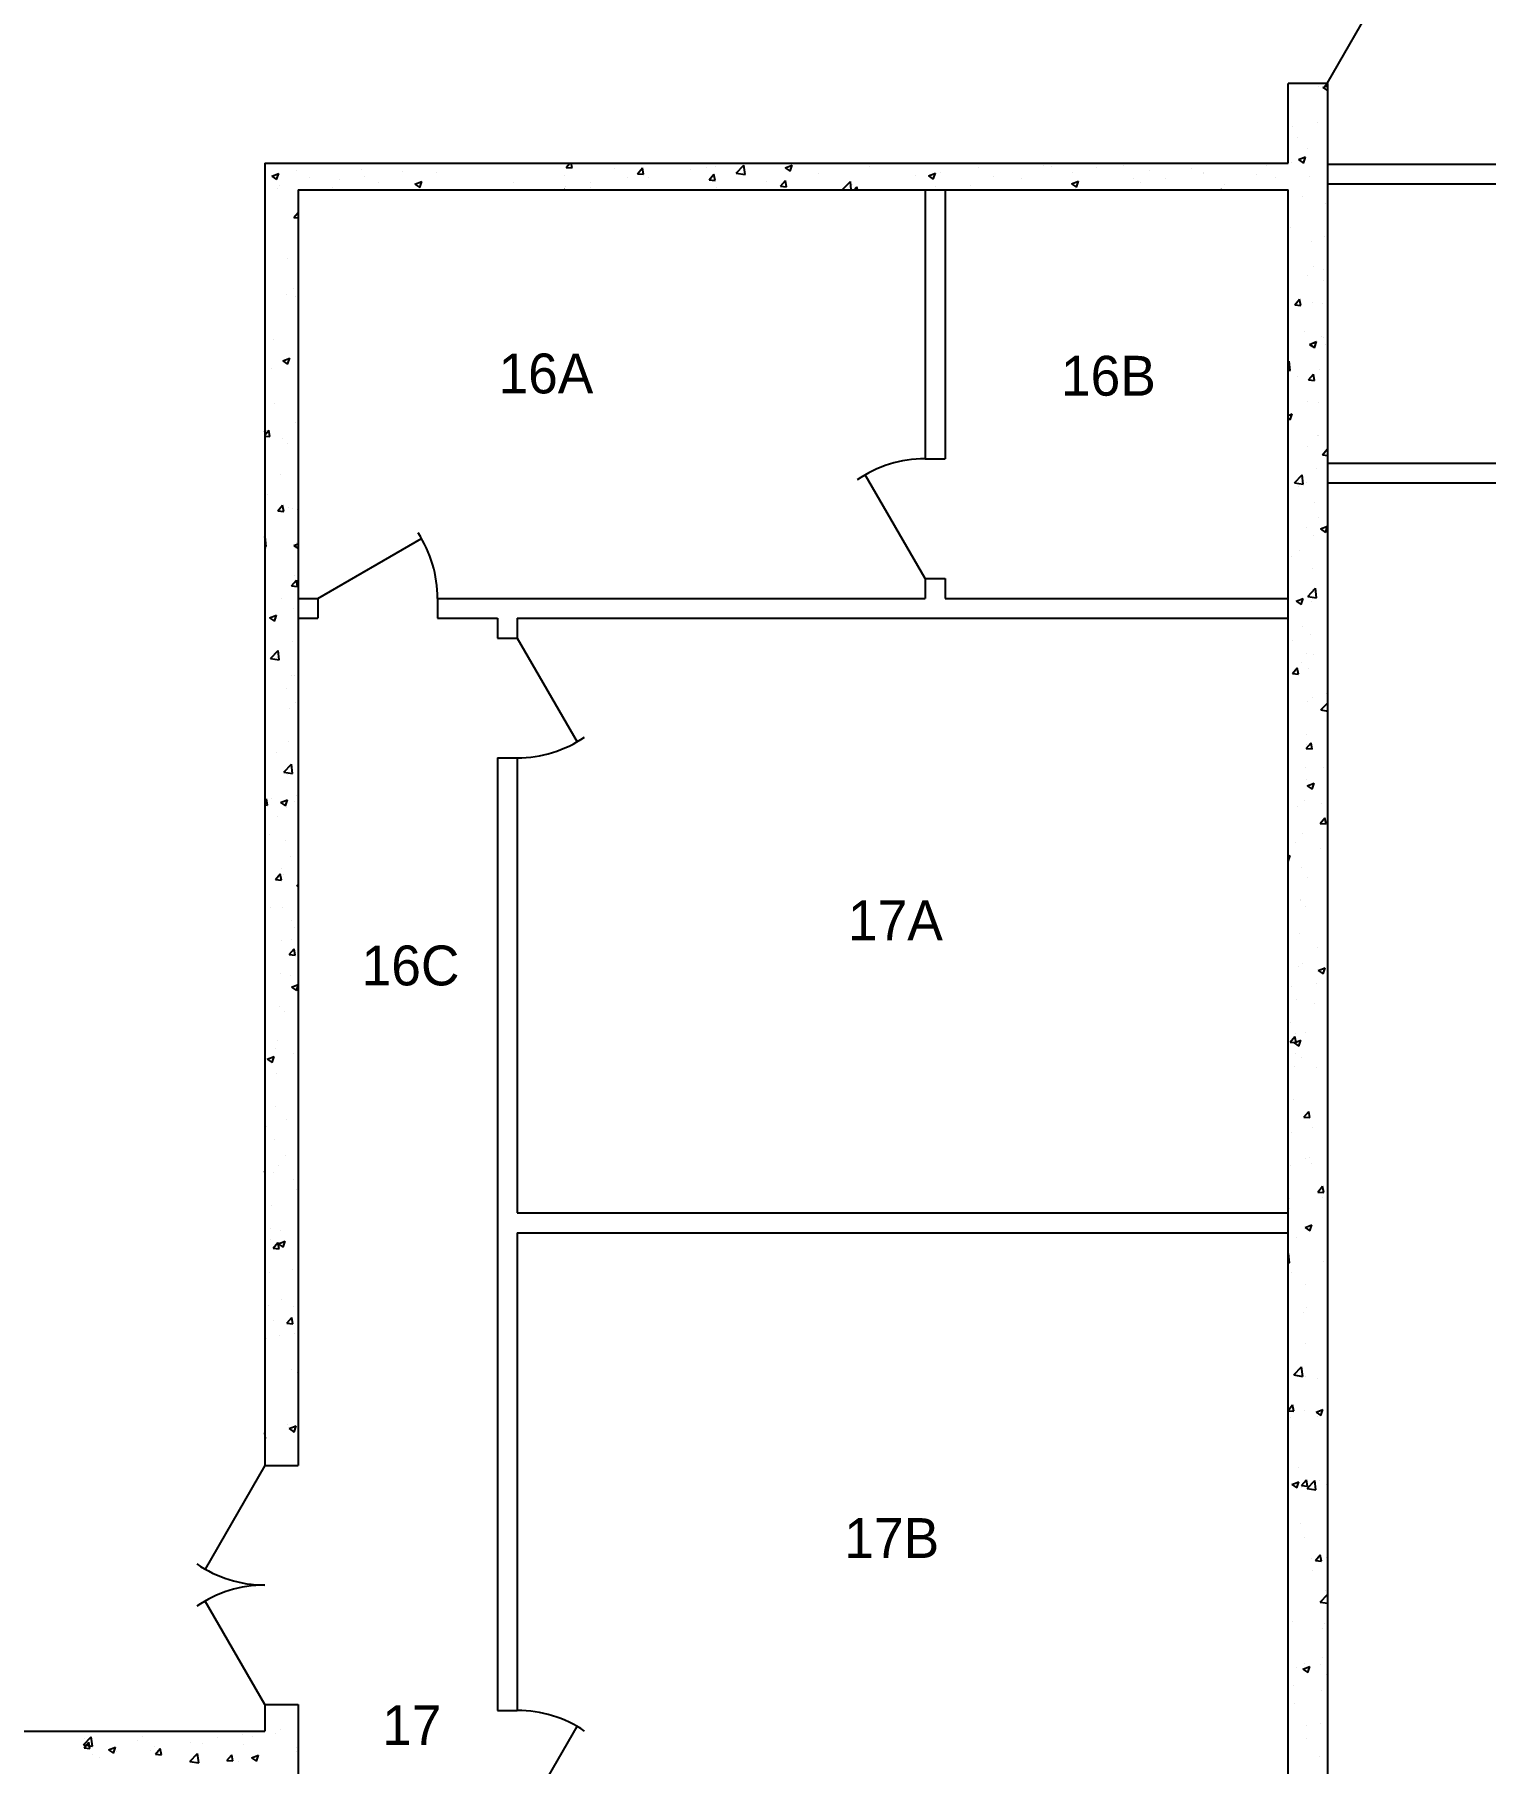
# Model space of a CAD drawing. Header units: inches. Extents: x -34849 to 37501, y -26482 to 39290.
# Drawn here: x 2417 to 2854, y 12928 to 13448 of the extents above; entities that cross this region are included whole.
import ezdxf
from ezdxf.enums import TextEntityAlignment as Align

# ---------------------------------------------------------------- set-up
doc = ezdxf.new("R2010")
doc.units = ezdxf.units.IN
doc.header["$MEASUREMENT"] = 0
for name, color, linetype in [('035$01DOOR', 150, 'Continuous'), ('035$01OFFICE', 7, 'Continuous'), ('035$01OUT', 7, 'Continuous'), ('035$01WAL', 7, 'Continuous'), ('035$04OFF', 7, 'Continuous')]:
    doc.layers.add(name, color=color, linetype=linetype)

# ---------------------------------------------------------------- blocks, each defined once
blk = doc.blocks.new('OFFICE')
at = {"color": 2, "linetype": 'Continuous'}
blk.add_attdef('OFFICE', text='', height=12, dxfattribs=at).set_placement((0, 0), align=Align.MIDDLE)

msp = doc.modelspace()

# ---------------------------------------------------------------- linework, layer by layer
at = {"layer": '035$01DOOR'}
for p, q in [((2806.17, 13433.61), (2824.17, 13464.79)), ((2685.14, 13284.61), (2667.14, 13315.79)), ((2502.38, 13278.61), (2533.55, 13296.61)), ((2562.38, 13266.61), (2580.38, 13235.43)), ((2486.38, 13017.61), (2468.38, 12986.43)), ((2486.38, 12945.61), (2468.38, 12976.79)), ((2562.38, 12907.89), (2580.38, 12939.07))]:
    msp.add_line(p, q, dxfattribs=at)
for centre, start, end in [((2685.14, 13284.61), 90, 124.6155), ((2502.38, 13278.61), 0, 33.1662), ((2562.38, 13266.61), 270, 304.226), ((2486.38, 13017.61), 235.3845, 270), ((2486.38, 12945.61), 90, 124.6155), ((2562.38, 12907.89), 55.7768, 90)]:
    msp.add_arc(centre, 36, start, end, dxfattribs=at)
at = {"layer": '035$01OUT', "linetype": 'Continuous'}
for p, q in [((2806.38, 13433.61), (2794.38, 13433.61)), ((2794.38, 13409.61), (2794.38, 13433.61)), ((2806.38, 12581.61), (2806.38, 13433.61)), ((2794.38, 12593.61), (2794.38, 13401.61))]:
    msp.add_line(p, q, dxfattribs=at)
at = {"layer": '035$01OUT'}
for p, q in [((2803.67, 13432.56), (2803.67, 13432.56)), ((2804.85, 13432.41), (2806.38, 13433)), ((2804.85, 13432.41), (2806.35, 13431.41)), ((2805.45, 13432.75), (2806.17, 13433.61)), ((2805.45, 13432.75), (2806.38, 13432.67)), ((2806.35, 13431.41), (2806.38, 13431.49)), ((2803.29, 13421.72), (2803.29, 13421.72)), ((2795.78, 13420.73), (2795.78, 13420.73)), ((2797.12, 13417.39), (2797.12, 13417.39)), ((2797.55, 13410.66), (2799.66, 13411.47)), ((2797.55, 13410.66), (2799.05, 13409.65)), ((2799.05, 13409.65), (2799.66, 13411.46)), ((2800.3, 13413.92), (2800.3, 13413.92)), ((2787.89, 13408.9), (2787.89, 13408.9)), ((2790.74, 13405.32), (2790.74, 13405.32)), ((2795.4, 13409.88), (2795.4, 13409.88)), ((2800.85, 13405.49), (2800.85, 13405.49)), ((2806.15, 13407.44), (2806.15, 13407.44)), ((2806.38, 13409.35), (2926.38, 13409.35)), ((2806.38, 13403.35), (2926.38, 13403.35)), ((2798.87, 13399.55), (2798.87, 13399.55)), ((2805.78, 13397.45), (2805.78, 13397.45)), ((2795, 13390.16), (2795, 13390.16)), ((2801.33, 13386.13), (2801.33, 13386.13)), ((2805.42, 13387.46), (2805.42, 13387.46)), ((2800.22, 13375.94), (2800.22, 13375.94)), ((2802.03, 13378.38), (2802.03, 13378.38)), ((2805.05, 13377.47), (2805.05, 13377.47)), ((2805.05, 13374.23), (2805.05, 13374.23)), ((2796.42, 13366.93), (2797.86, 13368.66)), ((2796.42, 13366.93), (2798.21, 13366.78)), ((2798.21, 13366.77), (2797.87, 13368.66)), ((2801.65, 13367.53), (2801.65, 13367.53)), ((2804.69, 13367.49), (2804.69, 13367.49)), ((2799.21, 13358.9), (2799.21, 13358.9)), ((2800.86, 13355.07), (2802.96, 13355.88)), ((2800.86, 13355.07), (2802.36, 13354.07)), ((2802.36, 13354.06), (2802.96, 13355.88)), ((2804.32, 13357.5), (2804.32, 13357.5)), ((2805.12, 13357.2), (2805.12, 13357.2)), ((2805.53, 13354.88), (2805.53, 13354.88)), ((2794.38, 13349.69), (2794.68, 13350.01)), ((2795.02, 13347.16), (2794.69, 13350.01)), ((2794.38, 13347.26), (2795.02, 13347.16)), ((2797.22, 13345.37), (2797.22, 13345.37)), ((2800.58, 13344.37), (2802.03, 13346.09)), ((2800.58, 13344.37), (2802.37, 13344.21)), ((2802.38, 13344.21), (2802.03, 13346.09)), ((2803.96, 13347.51), (2803.96, 13347.51)), ((2800.13, 13337.95), (2800.13, 13337.95)), ((2794.38, 13333.63), (2795.66, 13334.12)), ((2794.38, 13332.77), (2795.06, 13332.31)), ((2795.06, 13332.31), (2795.67, 13334.12)), ((2803.59, 13337.53), (2803.59, 13337.53)), ((2803.23, 13327.54), (2803.23, 13327.54)), ((2803.41, 13327.65), (2803.41, 13327.65)), ((2800.39, 13324.19), (2800.39, 13324.19)), ((2804.74, 13321.8), (2806.19, 13323.53)), ((2806.38, 13322.52), (2806.19, 13323.52)), ((2802.86, 13317.55), (2802.86, 13317.55)), ((2804.74, 13321.8), (2806.38, 13321.66)), ((2806.38, 13319.35), (3082.38, 13319.35)), ((2796.33, 13313.39), (2798.66, 13315.82)), ((2796.33, 13313.39), (2798.99, 13312.97)), ((2797.44, 13312.4), (2797.44, 13312.4)), ((2798.99, 13312.97), (2798.66, 13315.82)), ((2800, 13313.35), (2800, 13313.35)), ((2806.38, 13313.35), (3090.38, 13313.35)), ((2802.5, 13307.57), (2802.5, 13307.57)), ((2803.47, 13303.01), (2803.47, 13303.01)), ((2800.04, 13299.96), (2800.04, 13299.96)), ((2802.13, 13297.58), (2802.13, 13297.58)), ((2804.17, 13299.49), (2806.27, 13300.29)), ((2804.17, 13299.49), (2805.66, 13298.48)), ((2805.66, 13298.48), (2806.27, 13300.29)), ((2795.58, 13291.18), (2795.58, 13291.18)), ((2797.93, 13293.04), (2797.93, 13293.04)), ((2801.77, 13287.59), (2801.77, 13287.59)), ((2800.3, 13279.2), (2802.64, 13281.63)), ((2801.65, 13281.14), (2801.65, 13281.14)), ((2802.97, 13278.78), (2802.64, 13281.63)), ((2796.87, 13277.73), (2798.97, 13278.54)), ((2796.87, 13277.73), (2798.36, 13276.72)), ((2798.36, 13276.72), (2798.97, 13278.53)), ((2800.3, 13279.2), (2802.97, 13278.78)), ((2801.41, 13277.61), (2801.41, 13277.61)), ((2798.74, 13270.01), (2798.74, 13270.01)), ((2806.25, 13271), (2806.25, 13271)), ((2795.81, 13265.81), (2795.81, 13265.81)), ((2801.04, 13267.62), (2801.04, 13267.62)), ((2799.95, 13261.97), (2799.95, 13261.97)), ((2802.13, 13261.78), (2802.13, 13261.78)), ((2795.71, 13255.99), (2797.16, 13257.71)), ((2795.71, 13255.99), (2797.51, 13255.83)), ((2797.51, 13255.83), (2797.16, 13257.71)), ((2798.36, 13259.17), (2798.36, 13259.17)), ((2800.68, 13257.63), (2800.68, 13257.63)), ((2805.85, 13249.89), (2805.85, 13249.89)), ((2800.31, 13247.65), (2800.31, 13247.65)), ((2801.83, 13248.83), (2801.83, 13248.83)), ((2804.28, 13245.01), (2806.38, 13247.19)), ((2804.28, 13245.01), (2806.38, 13244.68)), ((2799.88, 13233.42), (2801.32, 13235.15)), ((2799.95, 13237.66), (2799.95, 13237.66)), ((2800.01, 13234.56), (2800.01, 13234.56)), ((2801.67, 13233.26), (2801.32, 13235.14)), ((2799.88, 13233.42), (2801.67, 13233.27)), ((2806.33, 13230.53), (2806.33, 13230.53)), ((2799.58, 13227.67), (2799.58, 13227.67)), ((2799.86, 13223.98), (2799.86, 13223.98)), ((2804.99, 13227.66), (2804.99, 13227.66)), ((2800.18, 13222.14), (2802.28, 13222.95)), ((2800.18, 13222.14), (2801.67, 13221.14)), ((2801.67, 13221.13), (2802.28, 13222.95)), ((2797.1, 13215.83), (2797.1, 13215.83)), ((2799.22, 13217.69), (2799.22, 13217.69)), ((2804.61, 13216.82), (2804.61, 13216.82)), ((2798.85, 13207.7), (2798.85, 13207.7)), ((2804.04, 13210.86), (2805.48, 13212.58)), ((2804.04, 13210.86), (2805.83, 13210.7)), ((2805.83, 13210.7), (2805.49, 13212.58)), ((2796.72, 13204.99), (2796.72, 13204.99)), ((2804.21, 13203.3), (2804.21, 13203.3)), ((2794.38, 13200.96), (2794.98, 13201.2)), ((2794.38, 13199.38), (2794.98, 13201.19)), ((2794.52, 13199.95), (2794.52, 13199.95)), ((2798.49, 13197.71), (2798.49, 13197.71)), ((2800.19, 13194.65), (2800.19, 13194.65)), ((2798.12, 13187.73), (2798.12, 13187.73)), ((2798.24, 13188.05), (2798.24, 13188.05)), ((2799.77, 13185.99), (2799.77, 13185.99)), ((2797.76, 13177.74), (2797.76, 13177.74)), ((2803.35, 13173.48), (2803.35, 13173.48)), ((2797.39, 13167.75), (2797.39, 13167.75)), ((2798.73, 13168.69), (2798.73, 13168.69)), ((2803.49, 13166.56), (2805.59, 13167.36)), ((2803.49, 13166.56), (2804.98, 13165.55)), ((2804.98, 13165.55), (2805.59, 13167.36)), ((2795.46, 13161.65), (2795.46, 13161.65)), ((2802.97, 13162.64), (2802.97, 13162.64)), ((2797.03, 13157.76), (2797.03, 13157.76)), ((2802.45, 13156.8), (2802.45, 13156.8)), ((2795.08, 13150.8), (2795.08, 13150.8)), ((2795.01, 13145.04), (2796.45, 13146.77)), ((2795.01, 13145.04), (2796.8, 13144.88)), ((2796.19, 13144.8), (2798.29, 13145.61)), ((2796.8, 13144.88), (2796.46, 13146.76)), ((2796.66, 13147.78), (2796.66, 13147.78)), ((2797.68, 13143.79), (2798.29, 13145.61)), ((2799.69, 13148), (2799.69, 13148)), ((2796.19, 13144.8), (2797.68, 13143.79)), ((2796.61, 13141.47), (2796.61, 13141.47)), ((2798.55, 13140.47), (2798.55, 13140.47)), ((2796.3, 13137.79), (2796.3, 13137.79)), ((2802.93, 13137.44), (2802.93, 13137.44)), ((2795.93, 13127.8), (2795.93, 13127.8)), ((2799.17, 13122.48), (2800.62, 13124.2)), ((2800.96, 13122.32), (2800.62, 13124.2)), ((2799.17, 13122.48), (2800.96, 13122.32)), ((2801.71, 13119.3), (2801.71, 13119.3)), ((2795.57, 13117.82), (2795.57, 13117.82)), ((2799.6, 13110.01), (2799.6, 13110.01)), ((2800.81, 13110.21), (2800.81, 13110.21)), ((2795.2, 13107.83), (2795.2, 13107.83)), ((2801.33, 13108.45), (2801.33, 13108.45)), ((2803.33, 13099.91), (2804.78, 13101.63)), ((2803.33, 13099.91), (2805.13, 13099.75)), ((2805.13, 13099.75), (2804.78, 13101.63)), ((2794.84, 13097.84), (2794.84, 13097.84)), ((2794.84, 13094.96), (2794.84, 13094.96)), ((2804.8, 13098.12), (2804.8, 13098.12)), ((2794.47, 13087.86), (2794.47, 13087.86)), ((2799.5, 13089.21), (2801.6, 13090.02)), ((2799.5, 13089.21), (2800.99, 13088.21)), ((2800.99, 13088.2), (2801.6, 13090.02)), ((2796.91, 13086.28), (2796.91, 13086.28)), ((2794.38, 13081.35), (2794.49, 13081.46)), ((2794.38, 13078.68), (2794.82, 13078.61)), ((2794.82, 13078.61), (2794.49, 13081.46)), ((2805.02, 13078.96), (2805.02, 13078.96)), ((2795.33, 13075.6), (2795.33, 13075.6)), ((2799.51, 13072.03), (2799.51, 13072.03)), ((2799.05, 13063.71), (2799.05, 13063.71)), ((2800.07, 13065.11), (2800.07, 13065.11)), ((2799.69, 13054.27), (2799.69, 13054.27)), ((2796.13, 13044.84), (2798.46, 13047.27)), ((2798.8, 13044.42), (2798.46, 13047.27)), ((2796.13, 13044.84), (2798.79, 13044.43)), ((2799.53, 13044.35), (2799.53, 13044.35)), ((2803.16, 13043.93), (2803.16, 13043.93)), ((2794.38, 13034.18), (2795.75, 13035.82)), ((2796.1, 13033.94), (2795.75, 13035.82)), ((2794.38, 13034.09), (2796.1, 13033.94)), ((2795.27, 13032.1), (2795.27, 13032.1)), ((2799.42, 13034.04), (2799.42, 13034.04)), ((2802.81, 13033.63), (2804.91, 13034.43)), ((2802.81, 13033.63), (2804.3, 13032.62)), ((2803.25, 13032.45), (2803.25, 13032.45)), ((2804.3, 13032.62), (2804.91, 13034.43)), ((2806.32, 13022.76), (2806.32, 13022.76)), ((2797.41, 13017.12), (2797.41, 13017.12)), ((2795.51, 13011.87), (2797.61, 13012.68)), ((2795.51, 13011.87), (2797, 13010.86)), ((2797, 13010.86), (2797.61, 13012.68)), ((2798.43, 13010.93), (2798.43, 13010.93)), ((2798.47, 13011.53), (2799.91, 13013.25)), ((2798.47, 13011.53), (2800.26, 13011.37)), ((2800.26, 13011.37), (2799.91, 13013.25)), ((2800.1, 13010.65), (2802.44, 13013.09)), ((2800.1, 13010.65), (2802.77, 13010.24)), ((2802.77, 13010.23), (2802.44, 13013.08)), ((2803.73, 13013.09), (2803.73, 13013.09)), ((2805.94, 13011.92), (2805.94, 13011.92)), ((2798.05, 13000.09), (2798.05, 13000.09)), ((2806.34, 12999.9), (2806.34, 12999.9)), ((2799.33, 12996.05), (2799.33, 12996.05)), ((2801.52, 12989.75), (2801.52, 12989.75)), ((2802.63, 12988.96), (2804.07, 12990.69)), ((2802.63, 12988.96), (2804.42, 12988.81)), ((2804.42, 12988.8), (2804.08, 12990.68)), ((2805.98, 12989.91), (2805.98, 12989.91)), ((2801.61, 12985.87), (2801.61, 12985.87)), ((2804.08, 12976.46), (2806.38, 12978.85)), ((2805.61, 12979.92), (2805.61, 12979.92)), ((2804.08, 12976.46), (2806.38, 12976.11)), ((2806.11, 12978.04), (2806.38, 12978.14)), ((2806.11, 12978.04), (2806.38, 12977.86)), ((2795.64, 12970.62), (2795.64, 12970.62)), ((2804.68, 12968.58), (2804.68, 12968.58)), ((2805.25, 12969.94), (2805.25, 12969.94)), ((2799.24, 12958.06), (2799.24, 12958.06)), ((2804.3, 12957.74), (2804.3, 12957.74)), ((2804.88, 12959.95), (2804.88, 12959.95)), ((2796.79, 12956.75), (2796.79, 12956.75)), ((2798.81, 12956.28), (2800.91, 12957.09)), ((2798.81, 12956.28), (2800.31, 12955.28)), ((2800.31, 12955.27), (2800.92, 12957.09)), ((2805.82, 12954.61), (2805.82, 12954.61)), ((2796.13, 12951.26), (2796.13, 12951.26)), ((2804.52, 12949.96), (2804.52, 12949.96)), ((2796.4, 12945.9), (2796.4, 12945.9)), ((2799.85, 12939.36), (2799.85, 12939.36)), ((2804.16, 12939.98), (2804.16, 12939.98)), ((2799.87, 12935.57), (2799.87, 12935.57)), ((2803.79, 12929.99), (2803.79, 12929.99))]:
    msp.add_line(p, q, dxfattribs=at)
at = {"layer": '035$01WAL', "linetype": 'Continuous'}
for p, q in [((2486.38, 13409.61), (2486.38, 13017.61)), ((2486.38, 13409.61), (2794.38, 13409.61)), ((2496.38, 13401.61), (2496.38, 13017.61)), ((2496.38, 13401.61), (2794.38, 13401.61)), ((2486.38, 13017.61), (2496.38, 13017.61)), ((2486.38, 12945.61), (2486.38, 12937.61)), ((2486.38, 12945.61), (2496.38, 12945.61)), ((2496.38, 12945.61), (2496.38, 12593.61)), ((2281.85, 12937.61), (2486.38, 12937.61))]:
    msp.add_line(p, q, dxfattribs=at)
at = {"layer": '035$01WAL'}
for p, q in [((2488.46, 13405.72), (2490.56, 13406.53)), ((2488.46, 13405.72), (2489.95, 13404.72)), ((2489.95, 13404.72), (2490.56, 13406.53)), ((2495.78, 13407.45), (2495.78, 13407.45)), ((2499.79, 13405.33), (2499.79, 13405.33)), ((2515.38, 13407.58), (2515.38, 13407.58)), ((2516.52, 13405.55), (2516.52, 13405.55)), ((2527.88, 13407.05), (2527.88, 13407.05)), ((2537.96, 13406.87), (2537.96, 13406.87)), ((2546.83, 13409.54), (2546.83, 13409.54)), ((2576.55, 13405.98), (2576.55, 13405.98)), ((2577.08, 13408.33), (2578.16, 13409.61)), ((2577.08, 13408.33), (2578.87, 13408.17)), ((2578.87, 13408.17), (2578.61, 13409.61)), ((2591.71, 13407.91), (2591.71, 13407.91)), ((2598.6, 13406.44), (2600.04, 13408.17)), ((2598.6, 13406.44), (2600.39, 13406.29)), ((2600.39, 13406.28), (2600.04, 13408.16)), ((2601.35, 13409.61), (2601.38, 13409.59)), ((2601.39, 13409.59), (2601.39, 13409.61)), ((2601.9, 13405.38), (2601.9, 13405.38)), ((2614.58, 13407.67), (2614.58, 13407.67)), ((2619.4, 13408.38), (2619.4, 13408.38)), ((2620.11, 13404.56), (2621.56, 13406.28)), ((2621.91, 13404.4), (2621.56, 13406.28)), ((2622.09, 13408.65), (2622.09, 13408.65)), ((2628.28, 13406.59), (2630.62, 13409.03)), ((2628.28, 13406.59), (2630.95, 13406.18)), ((2630.95, 13406.18), (2630.62, 13409.03)), ((2643.01, 13408.19), (2645.11, 13409)), ((2643.01, 13408.19), (2644.5, 13407.19)), ((2644.5, 13407.18), (2645.11, 13409)), ((2653.06, 13406.45), (2653.06, 13406.45)), ((2668.46, 13408.56), (2668.46, 13408.56)), ((2682.32, 13405.79), (2682.32, 13405.79)), ((2686.12, 13405.79), (2688.22, 13406.6)), ((2686.12, 13405.79), (2687.61, 13404.78)), ((2687.61, 13404.78), (2688.22, 13406.59)), ((2689.83, 13406.78), (2689.83, 13406.78)), ((2701.19, 13408.28), (2701.19, 13408.28)), ((2704.76, 13409.55), (2704.76, 13409.55)), ((2705.64, 13405.5), (2705.64, 13405.5)), ((2720.77, 13408.87), (2720.77, 13408.87)), ((2723.13, 13408.5), (2723.13, 13408.5)), ((2729.39, 13406.78), (2729.39, 13406.78)), ((2736.79, 13408.2), (2736.79, 13408.2)), ((2744.97, 13409.03), (2744.97, 13409.03)), ((2752.8, 13407.52), (2752.8, 13407.52)), ((2765.31, 13407.92), (2765.31, 13407.92)), ((2768.82, 13406.84), (2768.82, 13406.84)), ((2768.94, 13406.4), (2768.94, 13406.4)), ((2784.83, 13406.17), (2784.83, 13406.17)), ((2490.07, 13402.07), (2490.07, 13402.07)), ((2490.72, 13403.02), (2490.72, 13403.02)), ((2506.74, 13402.34), (2506.74, 13402.34)), ((2509.01, 13404.56), (2509.01, 13404.56)), ((2520.46, 13403.86), (2520.46, 13403.86)), ((2522.75, 13401.66), (2522.75, 13401.66)), ((2531.57, 13403.32), (2533.67, 13404.13)), ((2531.57, 13403.32), (2533.06, 13402.32)), ((2533.07, 13402.31), (2533.67, 13404.13)), ((2545.57, 13401.62), (2545.57, 13401.62)), ((2561.15, 13403.87), (2561.15, 13403.87)), ((2576.49, 13401.61), (2576.79, 13401.73)), ((2576.75, 13401.61), (2576.79, 13401.72)), ((2576.76, 13402.69), (2576.76, 13402.69)), ((2584.27, 13403.68), (2584.27, 13403.68)), ((2584.41, 13402.37), (2584.41, 13402.37)), ((2595.63, 13405.17), (2595.63, 13405.17)), ((2620.11, 13404.56), (2621.91, 13404.4)), ((2622.33, 13402.28), (2622.33, 13402.28)), ((2637.48, 13404.2), (2637.48, 13404.2)), ((2641.63, 13402.68), (2643.08, 13404.4)), ((2641.63, 13402.68), (2643.42, 13402.52)), ((2643.43, 13402.52), (2643.08, 13404.4)), ((2652.01, 13401.8), (2652.01, 13401.8)), ((2660.3, 13401.63), (2662.64, 13404.06)), ((2660.3, 13401.63), (2660.4, 13401.61)), ((2662.92, 13401.61), (2662.64, 13404.06)), ((2663.38, 13403.3), (2663.38, 13403.3)), ((2663.83, 13401.61), (2664.6, 13402.52)), ((2664.76, 13401.61), (2664.6, 13402.52)), ((2685.14, 13401.61), (2685.14, 13320.61)), ((2688.14, 13402.49), (2688.14, 13402.49)), ((2691.14, 13401.61), (2691.14, 13320.61)), ((2698.83, 13402.75), (2698.83, 13402.75)), ((2714.24, 13404.86), (2714.24, 13404.86)), ((2729.23, 13403.39), (2731.33, 13404.19)), ((2729.23, 13403.39), (2730.73, 13402.38)), ((2730.32, 13401.91), (2730.32, 13401.91)), ((2730.73, 13402.38), (2731.34, 13404.19)), ((2747.82, 13404.91), (2747.82, 13404.91)), ((2750.07, 13403.92), (2750.07, 13403.92)), ((2757.58, 13404.91), (2757.58, 13404.91)), ((2773.98, 13401.61), (2774.45, 13401.79)), ((2774.39, 13401.61), (2774.45, 13401.79)), ((2775.16, 13403.07), (2775.16, 13403.07)), ((2495.17, 13393.29), (2496.38, 13394.73)), ((2495.17, 13393.29), (2496.38, 13393.18)), ((2493.23, 13380.9), (2493.23, 13380.9)), ((2492.85, 13370.05), (2492.85, 13370.05)), ((2494.93, 13371.76), (2494.93, 13371.76)), ((2495.69, 13369.46), (2495.69, 13369.46)), ((2496.32, 13359.72), (2496.32, 13359.72)), ((2488.96, 13356.51), (2488.96, 13356.51)), ((2491.77, 13350.14), (2493.87, 13350.94)), ((2491.77, 13350.14), (2493.26, 13349.13)), ((2493.26, 13349.13), (2493.87, 13350.94)), ((2488.42, 13347.88), (2488.42, 13347.88)), ((2489.44, 13337.15), (2489.44, 13337.15)), ((2486.38, 13327.76), (2487.59, 13329.2)), ((2486.38, 13328.61), (2486.57, 13329.19)), ((2486.38, 13329.11), (2486.57, 13329.19)), ((2486.38, 13327.45), (2487.93, 13327.32)), ((2487.93, 13327.32), (2487.59, 13329.2)), ((2495.6, 13331.47), (2495.6, 13331.47)), ((2491.59, 13326.71), (2491.59, 13326.71)), ((2493.16, 13325.26), (2493.16, 13325.26)), ((2685.14, 13320.61), (2691.14, 13320.61)), ((2491.2, 13315.87), (2491.2, 13315.87)), ((2487.32, 13309.93), (2487.32, 13309.93)), ((2490.3, 13304.91), (2491.75, 13306.63)), ((2492.1, 13304.75), (2491.75, 13306.63)), ((2490.3, 13304.91), (2492.09, 13304.75)), ((2493.65, 13305.9), (2493.65, 13305.9)), ((2494.67, 13305.53), (2494.67, 13305.53)), ((2496.15, 13305.46), (2496.15, 13305.46)), ((2486.38, 13297.03), (2486.44, 13297.1)), ((2486.78, 13294.25), (2486.45, 13297.1)), ((2486.38, 13294.31), (2486.78, 13294.25)), ((2486.78, 13293.7), (2486.78, 13293.7)), ((2495.07, 13294.55), (2496.38, 13295.05)), ((2495.07, 13294.55), (2496.38, 13293.67)), ((2495.51, 13293.48), (2495.51, 13293.48)), ((2495.78, 13295.47), (2495.78, 13295.47)), ((2494.46, 13282.34), (2495.91, 13284.07)), ((2494.46, 13282.34), (2496.26, 13282.19)), ((2495.42, 13285.49), (2495.42, 13285.49)), ((2496.26, 13282.18), (2495.91, 13284.07)), ((2685.14, 13284.61), (2685.14, 13278.61)), ((2685.14, 13284.61), (2691.14, 13284.61)), ((2691.14, 13284.61), (2691.14, 13278.61)), ((2491.53, 13278.67), (2491.53, 13278.67)), ((2495.05, 13275.5), (2495.05, 13275.5)), ((2496.38, 13278.61), (2502.38, 13278.61)), ((2502.38, 13278.61), (2502.38, 13272.61)), ((2538.38, 13278.61), (2685.14, 13278.61)), ((2538.38, 13278.61), (2538.38, 13272.61)), ((2691.14, 13278.61), (2794.38, 13278.61)), ((2487.78, 13272.79), (2489.88, 13273.6)), ((2487.78, 13272.79), (2489.27, 13271.79)), ((2489.27, 13271.79), (2489.88, 13273.6)), ((2489.94, 13272.53), (2489.94, 13272.53)), ((2496.38, 13272.61), (2502.38, 13272.61)), ((2538.38, 13272.61), (2556.38, 13272.61)), ((2556.38, 13272.61), (2556.38, 13266.61)), ((2562.38, 13272.61), (2794.38, 13272.61)), ((2562.38, 13272.61), (2562.38, 13266.61)), ((2494.69, 13265.51), (2494.69, 13265.51)), ((2556.38, 13266.61), (2562.38, 13266.61)), ((2488.08, 13260.48), (2490.42, 13262.91)), ((2488.08, 13260.48), (2490.75, 13260.06)), ((2489.56, 13261.69), (2489.56, 13261.69)), ((2490.75, 13260.06), (2490.42, 13262.91)), ((2494.32, 13255.53), (2494.32, 13255.53)), ((2495.43, 13255.49), (2495.43, 13255.49)), ((2493.03, 13251.35), (2493.03, 13251.35)), ((2493.96, 13245.54), (2493.96, 13245.54)), ((2495.73, 13247.41), (2495.73, 13247.41)), ((2493.59, 13235.55), (2493.59, 13235.55)), ((2489.76, 13232.17), (2489.76, 13232.17)), ((2492.06, 13226.29), (2494.4, 13228.72)), ((2494.73, 13225.87), (2494.4, 13228.72)), ((2496.2, 13230.18), (2496.2, 13230.18)), ((2556.38, 13230.61), (2556.38, 12943.89)), ((2556.38, 13230.61), (2562.38, 13230.61)), ((2562.38, 13230.61), (2562.38, 13093.61)), ((2492.06, 13226.29), (2494.73, 13225.87)), ((2493.23, 13225.57), (2493.23, 13225.57)), ((2486.38, 13217.65), (2486.88, 13218.25)), ((2487.23, 13216.37), (2486.88, 13218.25)), ((2488.3, 13218.35), (2488.3, 13218.35)), ((2491.08, 13217.21), (2493.18, 13218.01)), ((2492.58, 13216.2), (2493.18, 13218.01)), ((2495.81, 13219.34), (2495.81, 13219.34)), ((2486.38, 13216.45), (2487.23, 13216.37)), ((2490.25, 13212.81), (2490.25, 13212.81)), ((2491.08, 13217.21), (2492.58, 13216.2)), ((2492.86, 13215.58), (2492.86, 13215.58)), ((2495.34, 13217.5), (2495.34, 13217.5)), ((2487.92, 13207.5), (2487.92, 13207.5)), ((2492.5, 13205.59), (2492.5, 13205.59)), ((2491.39, 13197.17), (2491.39, 13197.17)), ((2493.97, 13200.91), (2493.97, 13200.91)), ((2489.6, 13193.96), (2491.04, 13195.69)), ((2489.6, 13193.96), (2491.39, 13193.81)), ((2491.39, 13193.8), (2491.04, 13195.68)), ((2492.13, 13195.6), (2492.13, 13195.6)), ((2496.04, 13192.1), (2496.38, 13192.45)), ((2496.04, 13192.1), (2496.38, 13192.05)), ((2488.12, 13185.58), (2488.12, 13185.58)), ((2491.77, 13185.62), (2491.77, 13185.62)), ((2494.45, 13181.55), (2494.45, 13181.55)), ((2495.25, 13179.51), (2495.25, 13179.51)), ((2491.4, 13175.63), (2491.4, 13175.63)), ((2493.76, 13171.4), (2495.21, 13173.12)), ((2493.76, 13171.4), (2495.55, 13171.24)), ((2494.55, 13176), (2494.55, 13176)), ((2495.55, 13171.24), (2495.21, 13173.12)), ((2486.66, 13164.17), (2486.66, 13164.17)), ((2491.04, 13165.64), (2491.04, 13165.64)), ((2494.17, 13165.15), (2494.17, 13165.15)), ((2494.39, 13161.62), (2496.38, 13162.38)), ((2494.39, 13161.62), (2495.88, 13160.61)), ((2495.88, 13160.61), (2496.38, 13162.07)), ((2490.67, 13155.66), (2490.67, 13155.66)), ((2492.33, 13154.32), (2492.33, 13154.32)), ((2490.31, 13145.67), (2490.31, 13145.67)), ((2487.09, 13139.87), (2489.19, 13140.67)), ((2487.09, 13139.87), (2488.58, 13138.86)), ((2488.59, 13138.86), (2489.19, 13140.67)), ((2489.75, 13142.99), (2489.75, 13142.99)), ((2495.16, 13141.53), (2495.16, 13141.53)), ((2489.95, 13135.68), (2489.95, 13135.68)), ((2489.58, 13125.7), (2489.58, 13125.7)), ((2486.84, 13119.72), (2486.84, 13119.72)), ((2492.91, 13121.82), (2492.91, 13121.82)), ((2496.31, 13121.44), (2496.31, 13121.44)), ((2489.22, 13115.71), (2489.22, 13115.71)), ((2492.53, 13110.97), (2492.53, 13110.97)), ((2486.52, 13105.42), (2486.38, 13106.22)), ((2486.38, 13105.44), (2486.52, 13105.43)), ((2488.85, 13105.72), (2488.85, 13105.72)), ((2490.56, 13107.82), (2490.56, 13107.82)), ((2495.07, 13103.54), (2495.07, 13103.54)), ((2496, 13100.63), (2496, 13100.63)), ((2488.49, 13095.74), (2488.49, 13095.74)), ((2562.38, 13093.61), (2794.38, 13093.61)), ((2488.11, 13088.8), (2488.11, 13088.8)), ((2491.05, 13088.46), (2491.05, 13088.46)), ((2488.12, 13085.75), (2488.12, 13085.75)), ((2488.89, 13083.02), (2490.34, 13084.74)), ((2488.89, 13083.02), (2490.68, 13082.86)), ((2490.69, 13082.86), (2490.34, 13084.74)), ((2490.4, 13084.28), (2492.5, 13085.08)), ((2490.4, 13084.28), (2491.89, 13083.27)), ((2491.89, 13083.27), (2492.5, 13085.08)), ((2496.22, 13083.45), (2496.22, 13083.45)), ((2562.38, 13087.61), (2794.38, 13087.61)), ((2562.38, 13087.61), (2562.38, 12943.89)), ((2487.76, 13075.76), (2487.76, 13075.76)), ((2494.77, 13076.56), (2494.77, 13076.56)), ((2491.27, 13067.63), (2491.27, 13067.63)), ((2487.39, 13065.78), (2487.39, 13065.78)), ((2493.05, 13060.45), (2494.5, 13062.17)), ((2494.85, 13060.29), (2494.5, 13062.17)), ((2494.98, 13065.55), (2494.98, 13065.55)), ((2488.93, 13061.23), (2488.93, 13061.23)), ((2490.89, 13056.79), (2490.89, 13056.79)), ((2493.05, 13060.45), (2494.85, 13060.29)), ((2495.25, 13057.2), (2495.25, 13057.2)), ((2487.03, 13055.79), (2487.03, 13055.79)), ((2494.36, 13046.45), (2494.36, 13046.45)), ((2486.66, 13045.8), (2486.66, 13045.8)), ((2496.13, 13045.46), (2496.13, 13045.46)), ((2486.47, 13034.62), (2486.47, 13034.62)), ((2486.58, 13025.7), (2486.38, 13027.45)), ((2486.38, 13025.73), (2486.58, 13025.7)), ((2493.13, 13029.98), (2493.13, 13029.98)), ((2493.71, 13028.69), (2495.81, 13029.5)), ((2493.71, 13028.69), (2495.2, 13027.68)), ((2494.9, 13027.56), (2494.9, 13027.56)), ((2495.2, 13027.68), (2495.81, 13029.49)), ((2556.38, 12943.89), (2562.38, 12943.89)), ((2473.71, 12937.56), (2473.71, 12937.56)), ((2489.73, 12936.89), (2489.73, 12936.89)), ((2491.07, 12938.09), (2491.07, 12938.09)), ((2431.81, 12933.48), (2434.14, 12935.92)), ((2431.81, 12933.48), (2434.48, 12933.07)), ((2431.92, 12932.98), (2431.92, 12932.98)), ((2431.96, 12932.59), (2433.4, 12934.31)), ((2431.96, 12932.59), (2433.75, 12932.43)), ((2431.99, 12935.56), (2431.99, 12935.56)), ((2433.75, 12932.43), (2433.4, 12934.31)), ((2434.48, 12933.07), (2434.14, 12935.91)), ((2439.3, 12932), (2441.4, 12932.8)), ((2439.3, 12932), (2440.8, 12930.99)), ((2440.8, 12930.99), (2441.41, 12932.8)), ((2448.01, 12934.89), (2448.01, 12934.89)), ((2449.42, 12935.98), (2449.42, 12935.98)), ((2452.09, 12931.91), (2452.09, 12931.91)), ((2453.26, 12933.11), (2453.26, 12933.11)), ((2453.48, 12930.7), (2454.92, 12932.43)), ((2455.27, 12930.55), (2454.92, 12932.43)), ((2464.02, 12934.21), (2464.02, 12934.21)), ((2467.5, 12934.03), (2467.5, 12934.03)), ((2472.2, 12935.6), (2472.2, 12935.6)), ((2479.71, 12936.59), (2479.71, 12936.59)), ((2480.04, 12933.53), (2480.04, 12933.53)), ((2482.65, 12935.95), (2482.65, 12935.95)), ((2496.05, 12932.86), (2496.05, 12932.86)), ((2434.38, 12930.62), (2434.38, 12930.62)), ((2436.51, 12929.67), (2436.51, 12929.67)), ((2441.89, 12931.61), (2441.89, 12931.61)), ((2453.48, 12930.7), (2455.27, 12930.55)), ((2463.82, 12928.52), (2466.16, 12930.95)), ((2463.82, 12928.52), (2466.49, 12928.1)), ((2466.49, 12928.1), (2466.16, 12930.95)), ((2474.99, 12928.82), (2476.44, 12930.55)), ((2474.99, 12928.82), (2476.79, 12928.66)), ((2476.79, 12928.66), (2476.44, 12930.54)), ((2478.37, 12928.49), (2478.37, 12928.49)), ((2482.42, 12929.59), (2484.52, 12930.4)), ((2482.42, 12929.59), (2483.91, 12928.59)), ((2483.91, 12928.58), (2484.52, 12930.4)), ((2495.87, 12931.49), (2495.87, 12931.49))]:
    msp.add_line(p, q, dxfattribs=at)
at = {"layer": '035$04OFF', "color": 1}
msp.add_circle((4615.61, 6404.23, 0), 32885.87, dxfattribs=at)

# ---------------------------------------------------------------- block references
at = {"layer": '035$01OFFICE', "color": 7}
ref = msp.add_blockref('OFFICE', (2571, 13346.3, 0), dxfattribs=at)
ref.add_attrib('OFFICE', '16A', dxfattribs={"layer": '0', "color": 7, "linetype": 'Continuous', "height": 12}).set_placement((2571, 13346.3, 0), align=Align.MIDDLE)
ref = msp.add_blockref('OFFICE', (2740.32, 13345.62, 0), dxfattribs=at)
ref.add_attrib('OFFICE', '16B', dxfattribs={"layer": '0', "color": 7, "linetype": 'Continuous', "height": 12}).set_placement((2740.32, 13345.62, 0), align=Align.MIDDLE)
ref = msp.add_blockref('OFFICE', (2676.21, 13181.69, 0), dxfattribs=at)
ref.add_attrib('OFFICE', '17A', dxfattribs={"layer": '0', "color": 7, "linetype": 'Continuous', "height": 12}).set_placement((2676.21, 13181.69, 0), align=Align.MIDDLE)
ref = msp.add_blockref('OFFICE', (2530.25, 13168.11, 0), dxfattribs=at)
ref.add_attrib('OFFICE', '16C', dxfattribs={"layer": '0', "color": 7, "linetype": 'Continuous', "height": 12}).set_placement((2530.25, 13168.11, 0), align=Align.MIDDLE)
ref = msp.add_blockref('OFFICE', (2675.11, 12995.76, 0), dxfattribs=at)
ref.add_attrib('OFFICE', '17B', dxfattribs={"layer": '0', "color": 7, "linetype": 'Continuous', "height": 12}).set_placement((2675.11, 12995.76, 0), align=Align.MIDDLE)
ref = msp.add_blockref('OFFICE', (2530.62, 12939.42, 0), dxfattribs=at)
ref.add_attrib('OFFICE', '17', dxfattribs={"layer": '0', "color": 7, "linetype": 'Continuous', "height": 12}).set_placement((2530.62, 12939.42, 0), align=Align.MIDDLE)

doc.saveas('drawing.dxf')
